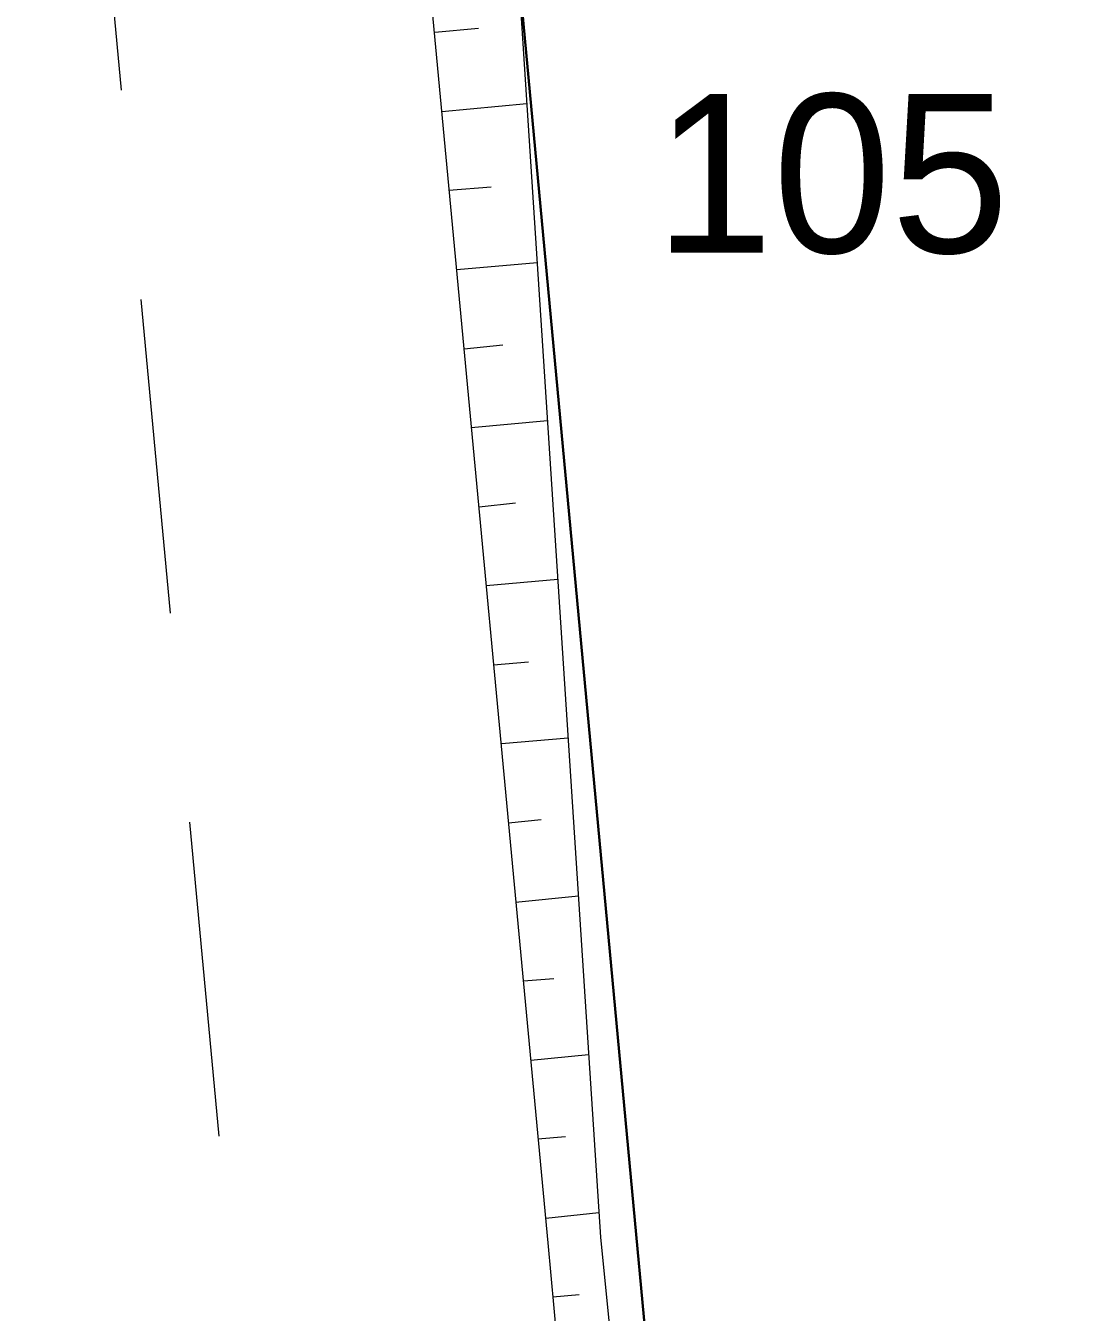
# Model space of a CAD drawing. Header units: metres. Extents: x 535281 to 535678, y 1836935 to 1837211.
# Drawn here: x 535423.8 to 535437.06, y 1837003.96 to 1837020.16 of the extents above; entities that cross this region are included whole.
import ezdxf
from ezdxf.enums import TextEntityAlignment as Align

# ---------------------------------------------------------------- set-up
doc = ezdxf.new("R2010")
doc.units = ezdxf.units.M
doc.header["$MEASUREMENT"] = 0
doc.linetypes.add('DGN Style 2', pattern=[6.6157, 3.96942, -2.64628])
for name, color, linetype, lineweight in [('Level 2', 1, 'Continuous', 0), ('Level 4', 1, 'Continuous', 0), ('Level 5', 1, 'Continuous', 0), ('Level 8', 1, 'Continuous', 0), ('Level 9', 1, 'Continuous', 0)]:
    doc.layers.add(name, color=color, linetype=linetype, lineweight=lineweight)
doc.styles.add('Style-CHAR_FAST_FONT', font='CHAR_FAST_FONT.shx')

msp = doc.modelspace()

# ---------------------------------------------------------------- linework, layer by layer
at = {"layer": 'Level 2', "color": 7, "linetype": 'Continuous', "lineweight": 0}
for p, q in [((535428.95, 1837020.08), (535429.5, 1837020.13)), ((535429.04, 1837019.08), (535430.11, 1837019.18)), ((535429.13, 1837018.09), (535429.66, 1837018.13)), ((535429.23, 1837017.09), (535430.24, 1837017.18)), ((535429.32, 1837016.09), (535429.81, 1837016.14)), ((535429.41, 1837015.1), (535430.37, 1837015.19)), ((535429.51, 1837014.1), (535429.97, 1837014.15)), ((535429.6, 1837013.11), (535430.5, 1837013.19)), ((535429.69, 1837012.11), (535430.13, 1837012.15)), ((535429.79, 1837011.12), (535430.63, 1837011.19)), ((535429.88, 1837010.12), (535430.29, 1837010.16)), ((535429.97, 1837009.12), (535430.76, 1837009.2)), ((535430.07, 1837008.13), (535430.45, 1837008.16)), ((535430.16, 1837007.13), (535430.89, 1837007.2)), ((535430.25, 1837006.14), (535430.6, 1837006.17)), ((535430.35, 1837005.14), (535431.02, 1837005.21)), ((535430.44, 1837004.15), (535430.77, 1837004.18))]:
    msp.add_line(p, q, dxfattribs=at)
at = {"layer": 'Level 2', "color": 7, "linetype": 'Continuous', "lineweight": 0, "flags": 128}
for points in [[(535435.98, 1836945.1), (535434.11, 1836965.01), (535432.24, 1836984.92), (535430.38, 1837004.83), (535428.51, 1837024.75), (535426.64, 1837044.66), (535424.77, 1837064.57), (535422.91, 1837084.48), (535421.04, 1837104.4), (535419.17, 1837124.31), (535417.31, 1837144.22), (535416.21, 1837155.93), (535415.18, 1837169.05), (535414.35, 1837183.74), (535414.41, 1837201.28)], [(535415.74, 1837201.28), (535415.97, 1837183.82), (535416.56, 1837169.17), (535417.48, 1837156.05), (535418.53, 1837144.34), (535420.19, 1837124.41), (535422.31, 1837104.52), (535423.93, 1837084.58), (535425.86, 1837064.67), (535427.73, 1837044.76), (535429.74, 1837024.86), (535431.04, 1837004.9), (535433, 1836984.99), (535434.23, 1836965.02), (535437.05, 1836945.2), (535437.06, 1836945.1)]]:
    msp.add_lwpolyline(points, dxfattribs=at)
at = {"layer": 'Level 5', "color": 7, "linetype": 'Continuous', "lineweight": 30, "flags": 128}
msp.add_lwpolyline([(535437.06, 1836945.1), (535437.05, 1836945.2), (535430, 1837020.91)], dxfattribs=at)
at = {"layer": 'Level 8', "color": 7, "linetype": 'DGN Style 2', "lineweight": 0, "flags": 128}
msp.add_lwpolyline([(535410.41, 1837201.28), (535410.35, 1837183.55), (535411.19, 1837168.72), (535412.23, 1837155.56), (535413.32, 1837143.85), (535415.19, 1837123.94), (535417.06, 1837104.02), (535418.93, 1837084.11), (535420.79, 1837064.2), (535422.66, 1837044.29), (535424.53, 1837024.37), (535426.39, 1837004.46), (535428.26, 1836984.55), (535430.13, 1836964.63), (535431.95, 1836945.1)], dxfattribs=at)
at = {"layer": 'Level 9', "color": 7, "linetype": 'Continuous', "lineweight": 0, "flags": 128}
msp.add_lwpolyline([(535415.74, 1837201.28), (535415.97, 1837183.82), (535416.56, 1837169.17), (535417.48, 1837156.05), (535418.53, 1837144.34), (535420.19, 1837124.41), (535422.31, 1837104.52), (535423.93, 1837084.58), (535425.86, 1837064.67), (535427.73, 1837044.76), (535429.74, 1837024.86), (535431.04, 1837004.9), (535433, 1836984.99), (535434.23, 1836965.02), (535437.05, 1836945.2), (535437.06, 1836945.1)], dxfattribs=at)

# ---------------------------------------------------------------- texts
at = {"layer": 'Level 4', "color": 1, "linetype": 'Continuous', "lineweight": 0, "style": 'Style-CHAR_FAST_FONT'}
msp.add_text('105', height=2, dxfattribs=at).set_placement((535433.956, 1837018.3), align=Align.MIDDLE_CENTER)

doc.saveas('drawing.dxf')
